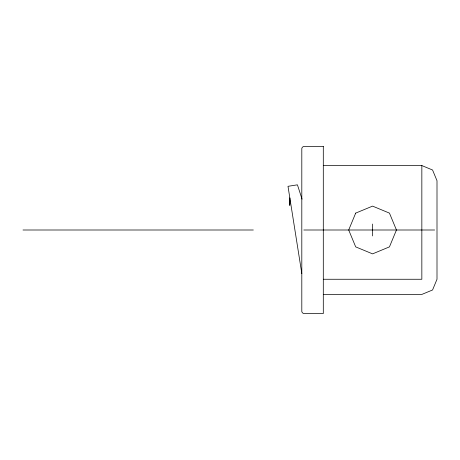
<?xml version="1.0" encoding="UTF-8"?>
<svg xmlns="http://www.w3.org/2000/svg" width="460" height="460" viewBox="0 0 460 460"><rect width="100%" height="100%" fill="white"/><g stroke="black" fill="none" stroke-linecap="round" stroke-linejoin="round"><path stroke-width="0.69" d="M323.299 165.565L421.843 165.565L432.561 170.005L437 180.722L437 279.26L432.561 289.984L421.843 294.423L323.299 294.423M289.386 200.008L289.863 200.008M289.386 200.859L289.863 200.859M289.386 201.952L289.863 201.952M289.386 203.372L289.863 203.372M23 230L253.328 230M303.818 230L434.642 230M323.299 279.26L421.843 279.26L421.843 165.565M302.047 199.14L297.43 184.822L288 186.317L301.817 273.562M372.571 224.049L372.571 235.94M355.689 213.112L348.697 229.994L355.689 246.876L372.571 253.868L389.453 246.876L396.445 229.994L389.453 213.112L372.571 206.12L355.689 213.112M323.299 146.435L303.887 146.435A2.616 2.616 0 0 0 301.806 148.517L301.806 311.483A2.616 2.616 0 0 0 303.887 313.565L323.299 313.553L323.299 146.435M289.863 198.111L289.386 198.111L289.386 205.269L289.863 205.269L289.863 198.111"/></g></svg>
